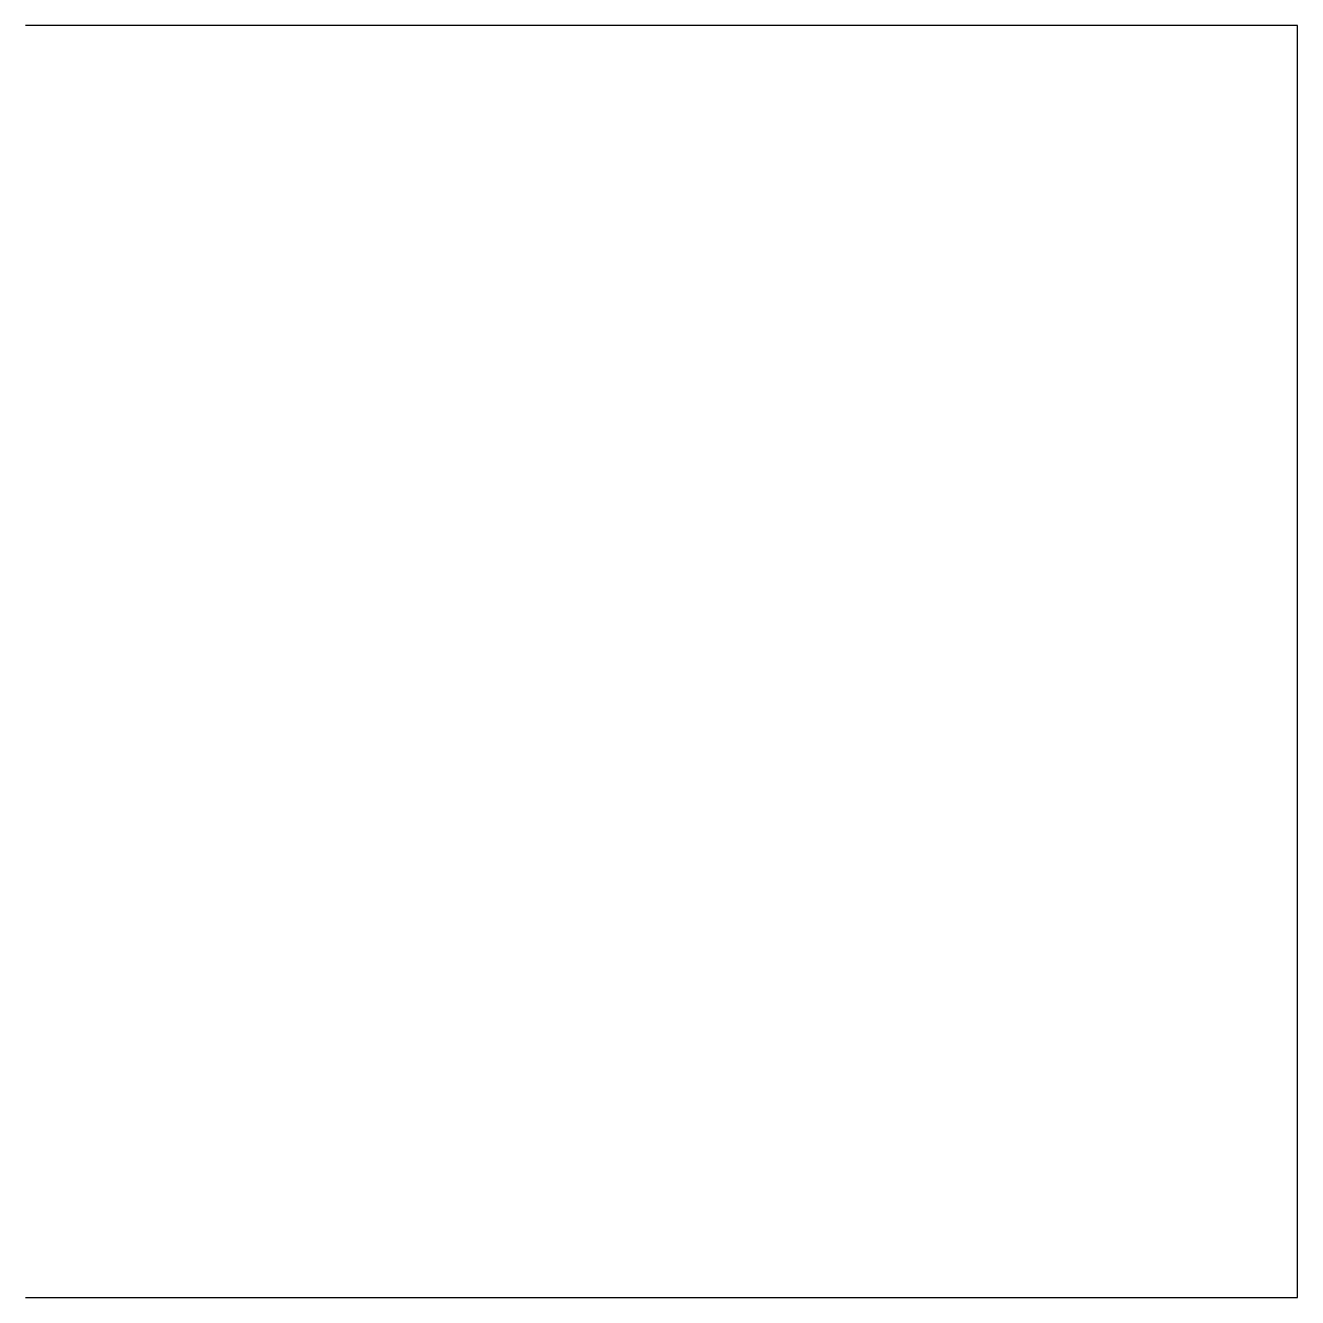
# Model space of a CAD drawing. Extents: x 0 to 10, y 0 to 10.
import ezdxf

# ---------------------------------------------------------------- set-up
doc = ezdxf.new("R2010")
doc.units = 0

msp = doc.modelspace()

# ---------------------------------------------------------------- linework, layer by layer
msp.add_lwpolyline([(0, 0), (10, 0), (10, 10), (0, 10)])

doc.saveas('drawing.dxf')
